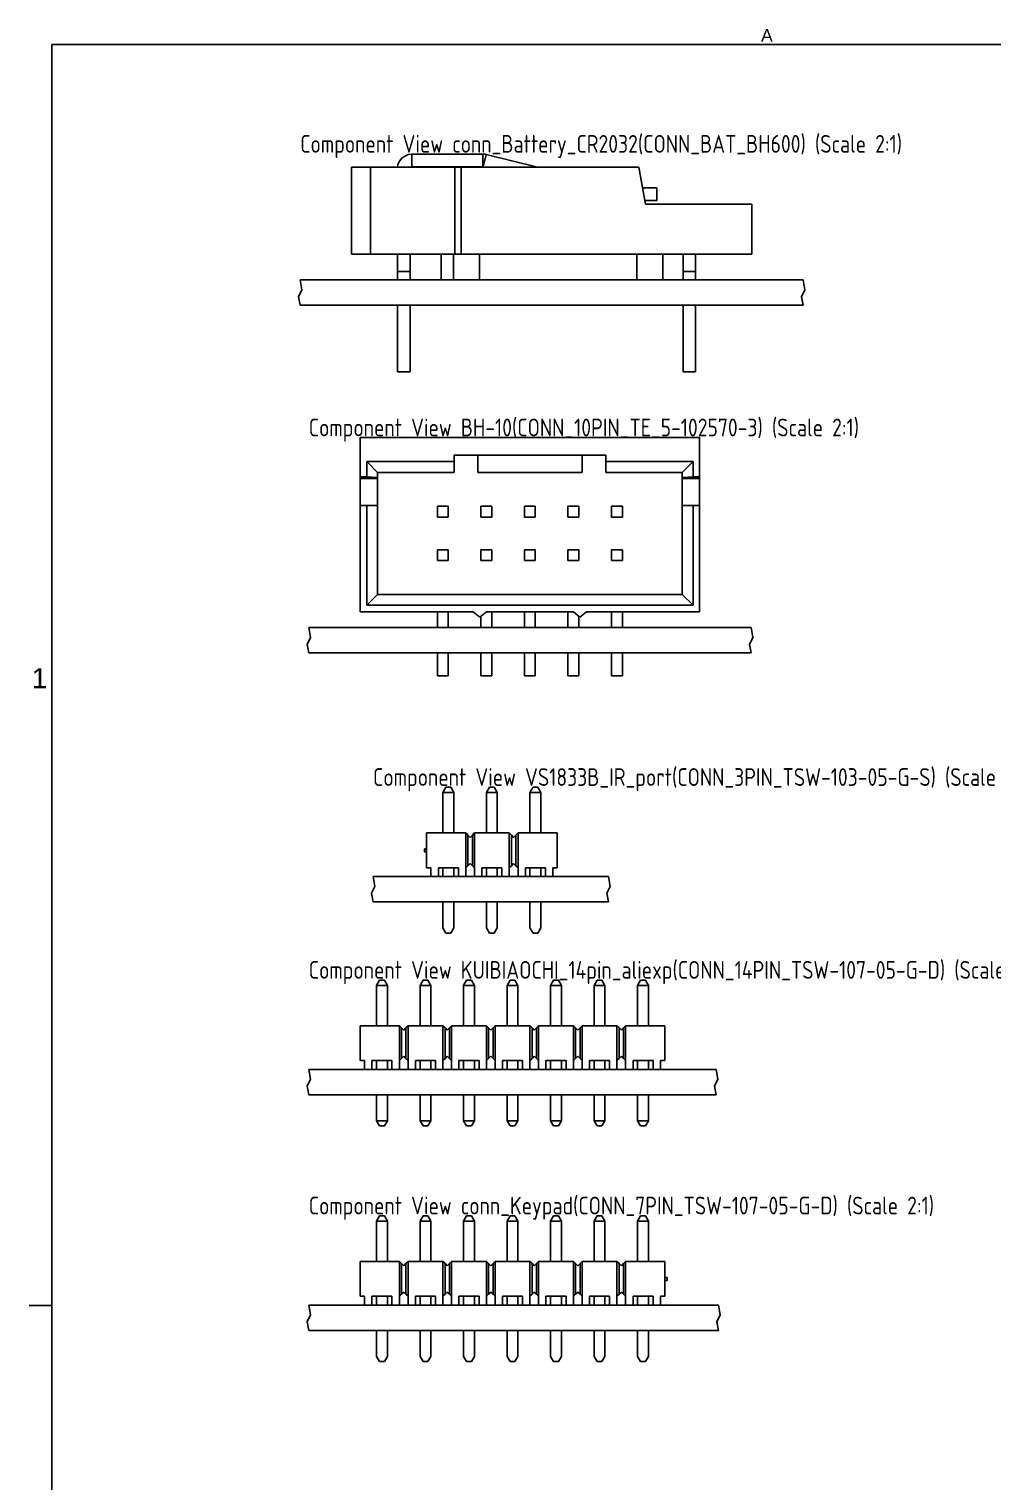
# Model space of a CAD drawing. Header units: inches. Extents: x 0 to 841, y -594 to 0.
# Drawn here: x 0 to 112.5, y -170.4 to -0.9 of the extents above; entities that cross this region are included whole.
import ezdxf

# ---------------------------------------------------------------- set-up
doc = ezdxf.new("R2010")
doc.units = ezdxf.units.IN
doc.header["$MEASUREMENT"] = 0
doc.styles.add('Arial0', font='arial.ttf', dxfattribs={"height": 2.265495})
doc.styles.add('GOST type A0', font='', dxfattribs={"height": 2.116667})
doc.styles.get('GOST type A0').set_extended_font_data('GOST type A')

msp = doc.modelspace()

# ---------------------------------------------------------------- linework, layer by layer
at = {"color": 18, "true_color": 0x000000}
for p, q in [((2.65, -2.65), (838.35, -2.65)), ((2.65, -591.35), (2.65, -2.65)), ((43.06, -16.69), (43.02, -16.98)), ((43.23, -16.29), (43.06, -16.69)), ((43.5, -15.94), (43.23, -16.29)), ((43.84, -15.68), (43.5, -15.94)), ((44.25, -15.51), (43.84, -15.68)), ((44.68, -15.45), (44.25, -15.51)), ((44.63, -16.93), (44.58, -16.95)), ((44.68, -16.93), (44.63, -16.93)), ((52.96, -15.45), (44.68, -15.45)), ((44.68, -15.45), (44.68, -16.93)), ((52.96, -16.93), (44.68, -16.93)), ((53.1, -15.46), (52.96, -15.45)), ((52.96, -16.93), (52.96, -15.45)), ((52.98, -16.93), (52.96, -16.93)), ((52.99, -16.93), (52.98, -16.93)), ((53.01, -16.93), (52.99, -16.93)), ((53.36, -15.5), (53.01, -16.93)), ((53.19, -16.98), (53.01, -16.93)), ((53.23, -15.48), (53.1, -15.46)), ((53.36, -15.5), (53.23, -15.48)), ((59.35, -16.98), (53.36, -15.5)), ((37.8, -16.98), (37.65, -16.98)), ((37.65, -27.14), (37.65, -16.98)), ((38.25, -16.98), (37.8, -16.98)), ((38.96, -16.98), (38.25, -16.98)), ((39.87, -16.98), (38.96, -16.98)), ((49.71, -16.98), (39.87, -16.98)), ((39.87, -27.14), (39.87, -16.98)), ((44.58, -16.95), (44.55, -16.98)), ((49.99, -16.98), (49.71, -16.98)), ((50.44, -16.98), (49.71, -16.98)), ((49.71, -16.98), (49.71, -27.14)), ((50.23, -16.98), (49.99, -16.98)), ((50.44, -16.98), (50.23, -16.98)), ((54.65, -16.98), (50.44, -16.98)), ((50.44, -27.14), (50.44, -16.98)), ((59.83, -16.98), (54.65, -16.98)), ((65.51, -16.98), (59.83, -16.98)), ((71.17, -16.98), (65.51, -16.98)), ((71.94, -21.3), (71.17, -16.98)), ((73.27, -19.4), (71.6, -19.4)), ((73.27, -19.4), (73.27, -20.87)), ((73.27, -20.87), (71.86, -20.87)), ((76.73, -21.3), (71.94, -21.3)), ((80.59, -21.3), (76.73, -21.3)), ((83.2, -21.3), (80.59, -21.3)), ((84.34, -21.3), (83.2, -21.3)), ((84.34, -21.3), (84.34, -27.14)), ((37.65, -27.14), (37.8, -27.14)), ((37.8, -27.14), (38.25, -27.14)), ((38.25, -27.14), (38.96, -27.14)), ((38.96, -27.14), (39.87, -27.14)), ((39.87, -27.14), (49.71, -27.14)), ((43.01, -27.14), (43.01, -29.17)), ((44.48, -30.14), (44.48, -27.14)), ((48.1, -30.14), (48.1, -27.14)), ((49.53, -30.14), (49.53, -27.14)), ((49.71, -27.14), (49.99, -27.14)), ((49.99, -27.14), (50.23, -27.14)), ((50.23, -27.14), (49.99, -27.14)), ((50.23, -27.14), (50.44, -27.14)), ((50.44, -27.14), (54.1, -27.14)), ((52.58, -30.14), (52.58, -27.14)), ((54.1, -27.14), (58.55, -27.14)), ((58.55, -27.14), (63.49, -27.14)), ((63.49, -27.14), (68.55, -27.14)), ((68.55, -27.14), (73.39, -27.14)), ((70.95, -30.14), (70.95, -27.14)), ((73.39, -27.14), (77.66, -27.14)), ((73.99, -30.14), (73.99, -27.14)), ((76.33, -30.14), (76.33, -27.14)), ((77.66, -27.14), (81.05, -27.14)), ((77.8, -29.17), (77.8, -27.14)), ((83.33, -27.14), (81.05, -27.14)), ((81.05, -27.14), (83.33, -27.14)), ((83.33, -27.14), (84.34, -27.14)), ((31.65, -30.14), (90.34, -30.14)), ((31.85, -31.3), (31.65, -30.14)), ((44.48, -29.17), (43.01, -29.17)), ((43.01, -30.14), (43.01, -29.17)), ((76.33, -29.17), (77.8, -29.17)), ((77.8, -30.14), (77.8, -29.17)), ((90.54, -31.3), (90.34, -30.14)), ((31.45, -32.1), (31.85, -31.3)), ((31.65, -33.1), (31.45, -32.1)), ((90.14, -32.1), (90.54, -31.3)), ((90.34, -33.1), (90.14, -32.1)), ((31.65, -33.1), (90.34, -33.1)), ((43.01, -40.85), (43.01, -33.1)), ((44.48, -40.85), (44.48, -33.1)), ((76.33, -33.1), (76.33, -40.85)), ((77.8, -40.85), (77.8, -33.1)), ((43.01, -40.85), (44.48, -40.85)), ((76.33, -40.85), (77.8, -40.85)), ((38.65, -48.54), (78.27, -48.54)), ((38.65, -53.11), (38.65, -48.54)), ((78.27, -53.11), (78.27, -48.54)), ((49.62, -50.57), (49.62, -51.34)), ((67.3, -50.57), (49.62, -50.57)), ((52.36, -50.57), (52.36, -52.61)), ((64.55, -50.57), (64.55, -52.61)), ((67.3, -51.34), (67.3, -50.57)), ((40.68, -52.61), (39.41, -51.34)), ((39.41, -53.11), (39.41, -51.34)), ((39.41, -51.34), (49.62, -51.34)), ((49.62, -51.34), (49.62, -52.61)), ((67.3, -52.61), (67.3, -51.34)), ((67.3, -51.34), (77.51, -51.34)), ((76.24, -52.61), (77.51, -51.34)), ((77.51, -51.34), (77.51, -53.11)), ((38.65, -53.29), (38.65, -53.11)), ((38.65, -53.11), (39.41, -53.11)), ((40.68, -53.29), (38.65, -53.29)), ((38.65, -56.46), (38.65, -53.29)), ((40.68, -53.18), (39.41, -53.11)), ((40.68, -52.61), (49.62, -52.61)), ((40.68, -53.18), (40.68, -52.61)), ((40.68, -56.46), (40.68, -53.18)), ((40.68, -53.29), (40.68, -53.18)), ((40.68, -56.46), (40.68, -53.29)), ((52.36, -52.61), (64.55, -52.61)), ((67.3, -52.61), (76.24, -52.61)), ((76.24, -52.61), (76.24, -53.18)), ((77.51, -53.11), (76.24, -53.18)), ((76.24, -53.29), (76.24, -53.18)), ((76.24, -53.18), (76.24, -56.46)), ((78.27, -53.29), (76.24, -53.29)), ((76.24, -56.46), (76.24, -53.29)), ((77.51, -53.11), (78.27, -53.11)), ((78.27, -53.29), (78.27, -53.11)), ((78.27, -56.46), (78.27, -53.29)), ((38.65, -56.46), (39.41, -56.46)), ((38.65, -68.86), (38.65, -56.46)), ((39.41, -56.46), (40.68, -56.46)), ((39.41, -68.1), (39.41, -56.46)), ((40.68, -66.83), (40.68, -56.46)), ((47.66, -56.54), (48.93, -56.54)), ((47.66, -56.54), (47.66, -57.81)), ((48.93, -56.54), (48.93, -57.81)), ((52.74, -56.54), (54.01, -56.54)), ((52.74, -56.54), (52.74, -57.81)), ((54.01, -56.54), (54.01, -57.81)), ((57.82, -56.54), (59.09, -56.54)), ((57.82, -56.54), (57.82, -57.81)), ((59.09, -56.54), (59.09, -57.81)), ((62.9, -56.54), (64.17, -56.54)), ((62.9, -56.54), (62.9, -57.81)), ((64.17, -56.54), (64.17, -57.81)), ((67.98, -56.54), (69.25, -56.54)), ((67.98, -56.54), (67.98, -57.81)), ((69.25, -56.54), (69.25, -57.81)), ((76.24, -56.46), (76.24, -66.83)), ((76.24, -56.46), (77.51, -56.46)), ((77.51, -56.46), (78.27, -56.46)), ((77.51, -56.46), (77.51, -68.1)), ((78.27, -68.86), (78.27, -56.46)), ((47.66, -57.81), (48.93, -57.81)), ((52.74, -57.81), (54.01, -57.81)), ((57.82, -57.81), (59.09, -57.81)), ((62.9, -57.81), (64.17, -57.81)), ((67.98, -57.81), (69.25, -57.81)), ((47.66, -61.62), (48.93, -61.62)), ((47.66, -61.62), (47.66, -62.89)), ((48.93, -61.62), (48.93, -62.89)), ((52.74, -61.62), (54.01, -61.62)), ((52.74, -61.62), (52.74, -62.89)), ((54.01, -61.62), (54.01, -62.89)), ((57.82, -61.62), (59.09, -61.62)), ((57.82, -61.62), (57.82, -62.89)), ((59.09, -61.62), (59.09, -62.89)), ((62.9, -61.62), (64.17, -61.62)), ((62.9, -61.62), (62.9, -62.89)), ((64.17, -61.62), (64.17, -62.89)), ((67.98, -61.62), (69.25, -61.62)), ((67.98, -61.62), (67.98, -62.89)), ((69.25, -61.62), (69.25, -62.89)), ((47.66, -62.89), (48.93, -62.89)), ((52.74, -62.89), (54.01, -62.89)), ((57.82, -62.89), (59.09, -62.89)), ((62.9, -62.89), (64.17, -62.89)), ((67.98, -62.89), (69.25, -62.89)), ((40.68, -66.83), (39.41, -68.1)), ((76.24, -66.83), (40.68, -66.83)), ((76.24, -66.83), (77.51, -68.1)), ((38.65, -68.86), (51.85, -68.86)), ((77.51, -68.1), (39.41, -68.1)), ((47.66, -68.86), (47.66, -70.7)), ((48.93, -68.86), (48.93, -70.7)), ((51.85, -68.86), (52.62, -69.5)), ((52.62, -69.5), (53.38, -68.86)), ((52.74, -69.39), (52.74, -70.7)), ((53.38, -68.86), (63.54, -68.86)), ((54.01, -68.86), (54.01, -70.7)), ((57.82, -68.86), (57.82, -70.7)), ((59.09, -68.86), (59.09, -70.7)), ((62.9, -68.86), (62.9, -70.7)), ((63.54, -68.86), (64.3, -69.5)), ((64.17, -69.39), (64.17, -70.7)), ((64.3, -69.5), (65.06, -68.86)), ((65.06, -68.86), (78.27, -68.86)), ((67.98, -68.86), (67.98, -70.7)), ((69.25, -68.86), (69.25, -70.7)), ((32.65, -70.7), (84.27, -70.7)), ((32.85, -71.86), (32.65, -70.7)), ((84.47, -71.86), (84.27, -70.7)), ((32.45, -72.66), (32.85, -71.86)), ((32.65, -73.66), (32.45, -72.66)), ((84.07, -72.66), (84.47, -71.86)), ((84.27, -73.66), (84.07, -72.66)), ((32.65, -73.66), (84.27, -73.66)), ((47.66, -73.66), (47.66, -76.35)), ((48.93, -73.66), (48.93, -76.35)), ((52.74, -73.66), (52.74, -76.35)), ((54.01, -73.66), (54.01, -76.35)), ((57.82, -73.66), (57.82, -76.35)), ((59.09, -73.66), (59.09, -76.35)), ((62.9, -73.66), (62.9, -76.35)), ((64.17, -73.66), (64.17, -76.35)), ((67.98, -73.66), (67.98, -76.35)), ((69.25, -73.66), (69.25, -76.35)), ((47.66, -76.35), (48.93, -76.35)), ((52.74, -76.35), (54.01, -76.35)), ((57.82, -76.35), (59.09, -76.35)), ((62.9, -76.35), (64.17, -76.35)), ((67.98, -76.35), (69.25, -76.35)), ((48.66, -89.34), (48.3, -89.95)), ((49.22, -89.34), (48.66, -89.34)), ((49.57, -89.95), (49.22, -89.34)), ((53.74, -89.34), (53.38, -89.95)), ((54.3, -89.34), (53.74, -89.34)), ((54.65, -89.95), (54.3, -89.34)), ((58.82, -89.34), (58.46, -89.95)), ((59.38, -89.34), (58.82, -89.34)), ((59.73, -89.95), (59.38, -89.34)), ((48.3, -89.95), (48.3, -94.67)), ((49.57, -89.95), (48.3, -89.95)), ((49.57, -94.67), (49.57, -89.95)), ((54.65, -89.95), (53.38, -89.95)), ((53.38, -89.95), (53.38, -94.67)), ((54.65, -94.67), (54.65, -89.95)), ((58.46, -89.95), (58.46, -94.67)), ((59.73, -89.95), (58.46, -89.95)), ((59.73, -94.67), (59.73, -89.95)), ((46.4, -94.67), (46.4, -98.73)), ((46.4, -94.67), (50.97, -94.67)), ((50.97, -94.67), (50.97, -98.73)), ((50.97, -94.67), (51.22, -94.92)), ((51.22, -94.92), (51.22, -98.49)), ((51.22, -94.92), (51.48, -95.18)), ((51.48, -95.18), (51.74, -94.92)), ((51.74, -94.92), (51.99, -94.67)), ((51.74, -94.92), (51.74, -98.49)), ((51.99, -94.67), (56.05, -94.67)), ((51.99, -94.67), (51.99, -98.73)), ((56.05, -94.67), (56.05, -98.73)), ((56.05, -94.67), (56.3, -94.92)), ((56.3, -94.92), (56.3, -98.49)), ((56.3, -94.92), (56.56, -95.18)), ((56.56, -95.18), (56.82, -94.92)), ((56.82, -94.92), (57.07, -94.67)), ((56.82, -94.92), (56.82, -98.49)), ((57.07, -94.67), (61.64, -94.67)), ((57.07, -94.67), (57.07, -98.73)), ((61.64, -94.67), (61.64, -98.73)), ((46.15, -96.52), (46.15, -96.88)), ((46.4, -96.52), (46.15, -96.52)), ((46.4, -96.88), (46.15, -96.88)), ((51.48, -98.23), (51.22, -98.49)), ((51.74, -98.49), (51.48, -98.23)), ((56.56, -98.23), (56.3, -98.49)), ((56.82, -98.49), (56.56, -98.23)), ((40.15, -99.75), (67.64, -99.75)), ((40.35, -100.91), (40.15, -99.75)), ((46.9, -98.73), (46.4, -98.73)), ((46.9, -99.75), (46.9, -98.73)), ((50.11, -98.73), (47.77, -98.73)), ((47.77, -98.73), (47.77, -99.75)), ((48.3, -98.73), (48.3, -99.75)), ((49.57, -99.75), (49.57, -98.73)), ((50.11, -99.75), (50.11, -98.73)), ((51.22, -98.49), (50.97, -98.73)), ((50.97, -98.73), (50.97, -99.75)), ((51.99, -98.73), (51.74, -98.49)), ((51.99, -99.75), (51.99, -98.73)), ((52.85, -98.73), (52.85, -99.75)), ((55.19, -98.73), (52.85, -98.73)), ((53.38, -98.73), (53.38, -99.75)), ((54.65, -99.75), (54.65, -98.73)), ((55.19, -99.75), (55.19, -98.73)), ((56.3, -98.49), (56.05, -98.73)), ((56.05, -98.73), (56.05, -99.75)), ((57.07, -98.73), (56.82, -98.49)), ((57.07, -99.75), (57.07, -98.73)), ((57.93, -98.73), (57.93, -99.75)), ((60.27, -98.73), (57.93, -98.73)), ((58.46, -98.73), (58.46, -99.75)), ((59.73, -99.75), (59.73, -98.73)), ((60.27, -99.75), (60.27, -98.73)), ((61.14, -98.73), (61.14, -99.75)), ((61.64, -98.73), (61.14, -98.73)), ((67.84, -100.91), (67.64, -99.75)), ((39.95, -101.71), (40.35, -100.91)), ((40.15, -102.71), (39.95, -101.71)), ((67.44, -101.71), (67.84, -100.91)), ((67.64, -102.71), (67.44, -101.71)), ((40.15, -102.71), (67.64, -102.71)), ((48.3, -102.71), (48.3, -105.74)), ((49.57, -105.74), (49.57, -102.71)), ((53.38, -102.71), (53.38, -105.74)), ((54.65, -105.74), (54.65, -102.71)), ((58.46, -102.71), (58.46, -105.74)), ((59.73, -105.74), (59.73, -102.71)), ((48.3, -105.74), (48.66, -106.35)), ((48.66, -106.35), (49.22, -106.35)), ((49.22, -106.35), (49.57, -105.74)), ((53.38, -105.74), (53.74, -106.35)), ((53.74, -106.35), (54.3, -106.35)), ((54.3, -106.35), (54.65, -105.74)), ((58.46, -105.74), (58.82, -106.35)), ((58.82, -106.35), (59.38, -106.35)), ((59.38, -106.35), (59.73, -105.74)), ((40.9, -111.84), (40.55, -112.45)), ((41.47, -111.84), (40.9, -111.84)), ((41.82, -112.45), (41.47, -111.84)), ((45.98, -111.84), (45.63, -112.45)), ((46.55, -111.84), (45.98, -111.84)), ((46.9, -112.45), (46.55, -111.84)), ((51.06, -111.84), (50.71, -112.45)), ((51.63, -111.84), (51.06, -111.84)), ((51.98, -112.45), (51.63, -111.84)), ((56.14, -111.84), (55.79, -112.45)), ((56.71, -111.84), (56.14, -111.84)), ((57.06, -112.45), (56.71, -111.84)), ((61.22, -111.84), (60.87, -112.45)), ((61.79, -111.84), (61.22, -111.84)), ((62.14, -112.45), (61.79, -111.84)), ((66.3, -111.84), (65.95, -112.45)), ((66.87, -111.84), (66.3, -111.84)), ((67.22, -112.45), (66.87, -111.84)), ((71.38, -111.84), (71.03, -112.45)), ((71.95, -111.84), (71.38, -111.84)), ((72.3, -112.45), (71.95, -111.84)), ((40.55, -112.45), (40.55, -117.17)), ((41.82, -112.45), (40.55, -112.45)), ((41.82, -117.17), (41.82, -112.45)), ((45.63, -112.45), (45.63, -117.17)), ((46.9, -112.45), (45.63, -112.45)), ((46.9, -117.17), (46.9, -112.45)), ((50.71, -112.45), (50.71, -117.17)), ((51.98, -112.45), (50.71, -112.45)), ((51.98, -117.17), (51.98, -112.45)), ((55.79, -112.45), (55.79, -117.17)), ((57.06, -112.45), (55.79, -112.45)), ((57.06, -117.17), (57.06, -112.45)), ((60.87, -112.45), (60.87, -117.17)), ((62.14, -112.45), (60.87, -112.45)), ((62.14, -117.17), (62.14, -112.45)), ((65.95, -112.45), (65.95, -117.17)), ((67.22, -112.45), (65.95, -112.45)), ((67.22, -117.17), (67.22, -112.45)), ((71.03, -112.45), (71.03, -117.17)), ((72.3, -112.45), (71.03, -112.45)), ((72.3, -117.17), (72.3, -112.45)), ((38.65, -117.17), (38.65, -121.23)), ((38.65, -117.17), (43.22, -117.17)), ((43.22, -117.17), (43.22, -121.23)), ((43.22, -117.17), (43.47, -117.42)), ((43.47, -117.42), (43.47, -120.99)), ((43.47, -117.42), (43.73, -117.68)), ((43.73, -117.68), (43.99, -117.42)), ((43.99, -117.42), (44.23, -117.17)), ((43.99, -117.42), (43.99, -120.99)), ((44.23, -121.23), (44.23, -117.17)), ((44.23, -117.17), (48.3, -117.17)), ((48.3, -117.17), (48.3, -121.23)), ((48.3, -117.17), (48.55, -117.42)), ((48.55, -117.42), (48.55, -120.99)), ((48.55, -117.42), (48.81, -117.68)), ((48.81, -117.68), (49.07, -117.42)), ((49.07, -117.42), (49.31, -117.17)), ((49.07, -117.42), (49.07, -120.99)), ((49.31, -121.23), (49.31, -117.17)), ((49.31, -117.17), (53.38, -117.17)), ((53.38, -117.17), (53.38, -121.23)), ((53.38, -117.17), (53.63, -117.42)), ((53.63, -117.42), (53.63, -120.99)), ((53.63, -117.42), (53.89, -117.68)), ((53.89, -117.68), (54.15, -117.42)), ((54.15, -117.42), (54.39, -117.17)), ((54.15, -117.42), (54.15, -120.99)), ((54.39, -121.23), (54.39, -117.17)), ((54.39, -117.17), (58.46, -117.17)), ((58.46, -117.17), (58.46, -121.23)), ((58.46, -117.17), (58.71, -117.42)), ((58.71, -117.42), (58.71, -120.99)), ((58.71, -117.42), (58.97, -117.68)), ((58.97, -117.68), (59.23, -117.42)), ((59.23, -117.42), (59.47, -117.17)), ((59.23, -117.42), (59.23, -120.99)), ((59.47, -121.23), (59.47, -117.17)), ((59.47, -117.17), (63.54, -117.17)), ((63.54, -117.17), (63.54, -121.23)), ((63.54, -117.17), (63.79, -117.42)), ((63.79, -117.42), (63.79, -120.99)), ((63.79, -117.42), (64.05, -117.68)), ((64.05, -117.68), (64.31, -117.42)), ((64.31, -117.42), (64.55, -117.17)), ((64.31, -117.42), (64.31, -120.99)), ((64.55, -121.23), (64.55, -117.17)), ((64.55, -117.17), (68.62, -117.17)), ((68.62, -117.17), (68.62, -121.23)), ((68.62, -117.17), (68.87, -117.42)), ((68.87, -117.42), (68.87, -120.99)), ((68.87, -117.42), (69.13, -117.68)), ((69.13, -117.68), (69.39, -117.42)), ((69.39, -117.42), (69.63, -117.17)), ((69.39, -117.42), (69.39, -120.99)), ((69.63, -121.23), (69.63, -117.17)), ((69.63, -117.17), (74.21, -117.17)), ((74.21, -117.17), (74.21, -121.23)), ((39.15, -121.23), (38.65, -121.23)), ((39.15, -122.25), (39.15, -121.23)), ((42.36, -121.23), (40.01, -121.23)), ((40.01, -121.23), (40.01, -122.25)), ((40.55, -121.23), (40.55, -122.25)), ((41.82, -122.25), (41.82, -121.23)), ((42.36, -122.25), (42.36, -121.23)), ((43.47, -120.99), (43.22, -121.23)), ((43.22, -121.23), (43.22, -122.25)), ((43.73, -120.73), (43.47, -120.99)), ((43.99, -120.99), (43.73, -120.73)), ((44.23, -121.23), (43.99, -120.99)), ((44.23, -122.25), (44.23, -121.23)), ((47.44, -121.23), (45.09, -121.23)), ((45.09, -121.23), (45.09, -122.25)), ((45.63, -121.23), (45.63, -122.25)), ((46.9, -122.25), (46.9, -121.23)), ((47.44, -122.25), (47.44, -121.23)), ((48.55, -120.99), (48.3, -121.23)), ((48.3, -121.23), (48.3, -122.25)), ((48.81, -120.73), (48.55, -120.99)), ((49.07, -120.99), (48.81, -120.73)), ((49.31, -121.23), (49.07, -120.99)), ((49.31, -122.25), (49.31, -121.23)), ((50.17, -121.23), (50.17, -122.25)), ((52.52, -121.23), (50.17, -121.23)), ((50.71, -121.23), (50.71, -122.25)), ((51.98, -122.25), (51.98, -121.23)), ((52.52, -122.25), (52.52, -121.23)), ((53.63, -120.99), (53.38, -121.23)), ((53.38, -121.23), (53.38, -122.25)), ((53.89, -120.73), (53.63, -120.99)), ((54.15, -120.99), (53.89, -120.73)), ((54.39, -121.23), (54.15, -120.99)), ((54.39, -122.25), (54.39, -121.23)), ((55.25, -121.23), (55.25, -122.25)), ((57.6, -121.23), (55.25, -121.23)), ((55.79, -121.23), (55.79, -122.25)), ((57.06, -122.25), (57.06, -121.23)), ((57.6, -122.25), (57.6, -121.23)), ((58.71, -120.99), (58.46, -121.23)), ((58.46, -121.23), (58.46, -122.25)), ((58.97, -120.73), (58.71, -120.99)), ((59.23, -120.99), (58.97, -120.73)), ((59.47, -121.23), (59.23, -120.99)), ((59.47, -122.25), (59.47, -121.23)), ((60.33, -121.23), (60.33, -122.25)), ((62.68, -121.23), (60.33, -121.23)), ((60.87, -121.23), (60.87, -122.25)), ((62.14, -122.25), (62.14, -121.23)), ((62.68, -122.25), (62.68, -121.23)), ((63.79, -120.99), (63.54, -121.23)), ((63.54, -121.23), (63.54, -122.25)), ((64.05, -120.73), (63.79, -120.99)), ((64.31, -120.99), (64.05, -120.73)), ((64.55, -121.23), (64.31, -120.99)), ((64.55, -122.25), (64.55, -121.23)), ((65.41, -121.23), (65.41, -122.25)), ((67.76, -121.23), (65.41, -121.23)), ((65.95, -121.23), (65.95, -122.25)), ((67.22, -122.25), (67.22, -121.23)), ((67.76, -122.25), (67.76, -121.23)), ((68.87, -120.99), (68.62, -121.23)), ((68.62, -121.23), (68.62, -122.25)), ((69.13, -120.73), (68.87, -120.99)), ((69.39, -120.99), (69.13, -120.73)), ((69.63, -121.23), (69.39, -120.99)), ((69.63, -122.25), (69.63, -121.23)), ((70.49, -121.23), (70.49, -122.25)), ((72.84, -121.23), (70.49, -121.23)), ((71.03, -121.23), (71.03, -122.25)), ((72.3, -122.25), (72.3, -121.23)), ((72.84, -122.25), (72.84, -121.23)), ((73.7, -121.23), (73.7, -122.25)), ((74.21, -121.23), (73.7, -121.23)), ((32.45, -124.21), (32.85, -123.41)), ((32.65, -122.25), (80.21, -122.25)), ((32.85, -123.41), (32.65, -122.25)), ((80.01, -124.21), (80.41, -123.41)), ((80.41, -123.41), (80.21, -122.25)), ((32.65, -125.21), (32.45, -124.21)), ((32.65, -125.21), (80.21, -125.21)), ((40.55, -125.21), (40.55, -128.24)), ((41.82, -128.24), (41.82, -125.21)), ((45.63, -125.21), (45.63, -128.24)), ((46.9, -128.24), (46.9, -125.21)), ((50.71, -125.21), (50.71, -128.24)), ((51.98, -128.24), (51.98, -125.21)), ((55.79, -125.21), (55.79, -128.24)), ((57.06, -128.24), (57.06, -125.21)), ((60.87, -125.21), (60.87, -128.24)), ((62.14, -128.24), (62.14, -125.21)), ((65.95, -125.21), (65.95, -128.24)), ((67.22, -128.24), (67.22, -125.21)), ((71.03, -125.21), (71.03, -128.24)), ((72.3, -128.24), (72.3, -125.21)), ((80.21, -125.21), (80.01, -124.21)), ((41.82, -128.24), (40.55, -128.24)), ((40.55, -128.24), (40.9, -128.85)), ((41.47, -128.85), (41.82, -128.24)), ((45.63, -128.24), (46.9, -128.24)), ((45.63, -128.24), (45.98, -128.85)), ((46.55, -128.85), (46.9, -128.24)), ((50.71, -128.24), (51.06, -128.85)), ((51.98, -128.24), (50.71, -128.24)), ((51.63, -128.85), (51.98, -128.24)), ((55.79, -128.24), (56.14, -128.85)), ((57.06, -128.24), (55.79, -128.24)), ((56.71, -128.85), (57.06, -128.24)), ((60.87, -128.24), (61.22, -128.85)), ((62.14, -128.24), (60.87, -128.24)), ((61.79, -128.85), (62.14, -128.24)), ((67.22, -128.24), (65.95, -128.24)), ((65.95, -128.24), (66.3, -128.85)), ((66.87, -128.85), (67.22, -128.24)), ((72.3, -128.24), (71.03, -128.24)), ((71.03, -128.24), (71.38, -128.85)), ((71.95, -128.85), (72.3, -128.24)), ((41.47, -128.85), (40.9, -128.85)), ((46.55, -128.85), (45.98, -128.85)), ((51.63, -128.85), (51.06, -128.85)), ((56.71, -128.85), (56.14, -128.85)), ((61.79, -128.85), (61.22, -128.85)), ((66.87, -128.85), (66.3, -128.85)), ((71.95, -128.85), (71.38, -128.85)), ((40.9, -139.34), (40.55, -139.95)), ((40.55, -144.67), (40.55, -139.95)), ((40.55, -139.95), (41.82, -139.95)), ((40.9, -139.34), (41.47, -139.34)), ((41.82, -139.95), (41.47, -139.34)), ((41.82, -139.95), (41.82, -144.67)), ((45.98, -139.34), (45.63, -139.95)), ((45.63, -144.67), (45.63, -139.95)), ((45.63, -139.95), (46.9, -139.95)), ((45.98, -139.34), (46.55, -139.34)), ((46.9, -139.95), (46.55, -139.34)), ((46.9, -139.95), (46.9, -144.67)), ((51.06, -139.34), (50.71, -139.95)), ((50.71, -144.67), (50.71, -139.95)), ((50.71, -139.95), (51.98, -139.95)), ((51.06, -139.34), (51.63, -139.34)), ((51.98, -139.95), (51.63, -139.34)), ((51.98, -139.95), (51.98, -144.67)), ((56.14, -139.34), (55.79, -139.95)), ((55.79, -144.67), (55.79, -139.95)), ((55.79, -139.95), (57.06, -139.95)), ((56.14, -139.34), (56.71, -139.34)), ((57.06, -139.95), (56.71, -139.34)), ((57.06, -139.95), (57.06, -144.67)), ((61.22, -139.34), (60.87, -139.95)), ((60.87, -144.67), (60.87, -139.95)), ((60.87, -139.95), (62.14, -139.95)), ((61.22, -139.34), (61.79, -139.34)), ((62.14, -139.95), (61.79, -139.34)), ((62.14, -139.95), (62.14, -144.67)), ((66.3, -139.34), (65.95, -139.95)), ((65.95, -144.67), (65.95, -139.95)), ((65.95, -139.95), (67.22, -139.95)), ((66.3, -139.34), (66.87, -139.34)), ((67.22, -139.95), (66.87, -139.34)), ((67.22, -139.95), (67.22, -144.67)), ((71.38, -139.34), (71.03, -139.95)), ((71.03, -144.67), (71.03, -139.95)), ((71.03, -139.95), (72.3, -139.95)), ((71.38, -139.34), (71.95, -139.34)), ((72.3, -139.95), (71.95, -139.34)), ((72.3, -139.95), (72.3, -144.67)), ((38.65, -144.67), (43.22, -144.67)), ((38.65, -144.67), (38.65, -148.73)), ((43.22, -144.67), (43.22, -148.73)), ((43.22, -144.67), (43.47, -144.92)), ((43.47, -144.92), (43.47, -148.49)), ((43.47, -144.92), (43.73, -145.18)), ((43.73, -145.18), (43.99, -144.92)), ((43.99, -144.92), (44.23, -144.67)), ((43.99, -144.92), (43.99, -148.49)), ((44.23, -144.67), (48.3, -144.67)), ((44.23, -144.67), (44.23, -148.73)), ((48.3, -144.67), (48.3, -148.73)), ((48.3, -144.67), (48.55, -144.92)), ((48.55, -144.92), (48.55, -148.49)), ((48.55, -144.92), (48.81, -145.18)), ((48.81, -145.18), (49.07, -144.92)), ((49.07, -144.92), (49.31, -144.67)), ((49.07, -144.92), (49.07, -148.49)), ((49.31, -144.67), (53.38, -144.67)), ((49.31, -144.67), (49.31, -148.73)), ((53.38, -144.67), (53.38, -148.73)), ((53.38, -144.67), (53.63, -144.92)), ((53.63, -144.92), (53.63, -148.49)), ((53.63, -144.92), (53.89, -145.18)), ((53.89, -145.18), (54.15, -144.92)), ((54.15, -144.92), (54.39, -144.67)), ((54.15, -144.92), (54.15, -148.49)), ((54.39, -144.67), (58.46, -144.67)), ((54.39, -144.67), (54.39, -148.73)), ((58.46, -144.67), (58.46, -148.73)), ((58.46, -144.67), (58.71, -144.92)), ((58.71, -144.92), (58.71, -148.49)), ((58.71, -144.92), (58.97, -145.18)), ((58.97, -145.18), (59.23, -144.92)), ((59.23, -144.92), (59.47, -144.67)), ((59.23, -144.92), (59.23, -148.49)), ((59.47, -144.67), (63.54, -144.67)), ((59.47, -144.67), (59.47, -148.73)), ((63.54, -144.67), (63.54, -148.73)), ((63.54, -144.67), (63.79, -144.92)), ((63.79, -144.92), (63.79, -148.49)), ((63.79, -144.92), (64.05, -145.18)), ((64.05, -145.18), (64.31, -144.92)), ((64.31, -144.92), (64.55, -144.67)), ((64.31, -144.92), (64.31, -148.49)), ((64.55, -144.67), (68.62, -144.67)), ((64.55, -144.67), (64.55, -148.73)), ((68.62, -144.67), (68.62, -148.73)), ((68.62, -144.67), (68.87, -144.92)), ((68.87, -144.92), (68.87, -148.49)), ((68.87, -144.92), (69.13, -145.18)), ((69.13, -145.18), (69.39, -144.92)), ((69.39, -144.92), (69.63, -144.67)), ((69.39, -144.92), (69.39, -148.49)), ((69.63, -144.67), (69.63, -148.73)), ((69.63, -144.67), (74.21, -144.67)), ((74.21, -144.67), (74.21, -148.73)), ((74.21, -146.52), (74.46, -146.52)), ((74.21, -146.88), (74.46, -146.88)), ((74.46, -146.88), (74.46, -146.52)), ((39.15, -148.73), (38.65, -148.73)), ((39.15, -149.75), (39.15, -148.73)), ((40.01, -148.73), (40.01, -149.75)), ((42.36, -148.73), (40.01, -148.73)), ((40.55, -149.75), (40.55, -148.73)), ((41.82, -148.73), (41.82, -149.75)), ((42.36, -149.75), (42.36, -148.73)), ((43.47, -148.49), (43.22, -148.73)), ((43.22, -148.73), (43.22, -149.75)), ((43.73, -148.23), (43.47, -148.49)), ((43.99, -148.49), (43.73, -148.23)), ((44.23, -148.73), (43.99, -148.49)), ((44.23, -149.75), (44.23, -148.73)), ((45.09, -148.73), (45.09, -149.75)), ((47.44, -148.73), (45.09, -148.73)), ((45.63, -149.75), (45.63, -148.73)), ((46.9, -148.73), (46.9, -149.75)), ((47.44, -149.75), (47.44, -148.73)), ((48.55, -148.49), (48.3, -148.73)), ((48.3, -148.73), (48.3, -149.75)), ((48.81, -148.23), (48.55, -148.49)), ((49.07, -148.49), (48.81, -148.23)), ((49.31, -148.73), (49.07, -148.49)), ((49.31, -149.75), (49.31, -148.73)), ((50.17, -148.73), (50.17, -149.75)), ((52.52, -148.73), (50.17, -148.73)), ((50.71, -149.75), (50.71, -148.73)), ((51.98, -148.73), (51.98, -149.75)), ((52.52, -149.75), (52.52, -148.73)), ((53.63, -148.49), (53.38, -148.73)), ((53.38, -148.73), (53.38, -149.75)), ((53.89, -148.23), (53.63, -148.49)), ((54.15, -148.49), (53.89, -148.23)), ((54.39, -148.73), (54.15, -148.49)), ((54.39, -149.75), (54.39, -148.73)), ((55.25, -148.73), (55.25, -149.75)), ((57.6, -148.73), (55.25, -148.73)), ((55.79, -149.75), (55.79, -148.73)), ((57.06, -148.73), (57.06, -149.75)), ((57.6, -149.75), (57.6, -148.73)), ((58.71, -148.49), (58.46, -148.73)), ((58.46, -148.73), (58.46, -149.75)), ((58.97, -148.23), (58.71, -148.49)), ((59.23, -148.49), (58.97, -148.23)), ((59.47, -148.73), (59.23, -148.49)), ((59.47, -149.75), (59.47, -148.73)), ((60.33, -148.73), (60.33, -149.75)), ((62.68, -148.73), (60.33, -148.73)), ((60.87, -149.75), (60.87, -148.73)), ((62.14, -148.73), (62.14, -149.75)), ((62.68, -149.75), (62.68, -148.73)), ((63.79, -148.49), (63.54, -148.73)), ((63.54, -148.73), (63.54, -149.75)), ((64.05, -148.23), (63.79, -148.49)), ((64.31, -148.49), (64.05, -148.23)), ((64.55, -148.73), (64.31, -148.49)), ((64.55, -149.75), (64.55, -148.73)), ((65.41, -148.73), (65.41, -149.75)), ((67.76, -148.73), (65.41, -148.73)), ((65.95, -149.75), (65.95, -148.73)), ((67.22, -148.73), (67.22, -149.75)), ((67.76, -149.75), (67.76, -148.73)), ((68.87, -148.49), (68.62, -148.73)), ((68.62, -148.73), (68.62, -149.75)), ((69.13, -148.23), (68.87, -148.49)), ((69.39, -148.49), (69.13, -148.23)), ((69.63, -148.73), (69.39, -148.49)), ((69.63, -149.75), (69.63, -148.73)), ((70.49, -148.73), (70.49, -149.75)), ((72.84, -148.73), (70.49, -148.73)), ((71.03, -149.75), (71.03, -148.73)), ((72.3, -148.73), (72.3, -149.75)), ((72.84, -149.75), (72.84, -148.73)), ((73.7, -148.73), (73.7, -149.75)), ((74.21, -148.73), (73.7, -148.73)), ((0, -149.82), (2.65, -149.82)), ((32.65, -149.75), (80.46, -149.75)), ((32.85, -150.91), (32.65, -149.75)), ((80.66, -150.91), (80.46, -149.75)), ((32.45, -151.71), (32.85, -150.91)), ((32.65, -152.71), (32.45, -151.71)), ((80.26, -151.71), (80.66, -150.91)), ((80.46, -152.71), (80.26, -151.71)), ((32.65, -152.71), (80.46, -152.71)), ((40.55, -155.74), (40.55, -152.71)), ((41.82, -152.71), (41.82, -155.74)), ((45.63, -155.74), (45.63, -152.71)), ((46.9, -152.71), (46.9, -155.74)), ((50.71, -155.74), (50.71, -152.71)), ((51.98, -152.71), (51.98, -155.74)), ((55.79, -155.74), (55.79, -152.71)), ((57.06, -152.71), (57.06, -155.74)), ((60.87, -155.74), (60.87, -152.71)), ((62.14, -152.71), (62.14, -155.74)), ((65.95, -155.74), (65.95, -152.71)), ((67.22, -152.71), (67.22, -155.74)), ((71.03, -155.74), (71.03, -152.71)), ((72.3, -152.71), (72.3, -155.74)), ((40.9, -156.35), (40.55, -155.74)), ((41.82, -155.74), (41.47, -156.35)), ((45.98, -156.35), (45.63, -155.74)), ((46.9, -155.74), (46.55, -156.35)), ((51.06, -156.35), (50.71, -155.74)), ((51.98, -155.74), (51.63, -156.35)), ((56.14, -156.35), (55.79, -155.74)), ((57.06, -155.74), (56.71, -156.35)), ((61.22, -156.35), (60.87, -155.74)), ((62.14, -155.74), (61.79, -156.35)), ((66.3, -156.35), (65.95, -155.74)), ((67.22, -155.74), (66.87, -156.35)), ((71.38, -156.35), (71.03, -155.74)), ((72.3, -155.74), (71.95, -156.35)), ((41.47, -156.35), (40.9, -156.35)), ((46.55, -156.35), (45.98, -156.35)), ((51.63, -156.35), (51.06, -156.35)), ((56.71, -156.35), (56.14, -156.35)), ((61.79, -156.35), (61.22, -156.35)), ((66.87, -156.35), (66.3, -156.35)), ((71.95, -156.35), (71.38, -156.35))]:
    msp.add_line(p, q, dxfattribs=at)

# ---------------------------------------------------------------- texts
for s, height, style, p in [('A', 1.45, 'Arial0', (85.44, -2.32)), ('Component View conn_Battery_CR2032(CONN_BAT_BH600) (Scale 2:1)', 2.0694, 'GOST type A0', (31.65, -15.3)), ('Component View BH-10(CONN_10PIN_TE_5-102570-3) (Scale 2:1)', 2.0694, 'GOST type A0', (32.65, -48.39)), ('1', 2.34, 'Arial0', (0.31, -77.78)), ('Component View VS1833B_IR_port(CONN_3PIN_TSW-103-05-G-S) (Scale 2:1)', 2.0694, 'GOST type A0', (40.15, -89.18)), ('Component View KUIBIAOCHI_14pin_aliexp(CONN_14PIN_TSW-107-05-G-D) (Scale 2:1)', 2.0694, 'GOST type A0', (32.65, -111.68)), ('Component View conn_Keypad(CONN_7PIN_TSW-107-05-G-D) (Scale 2:1)', 2.0694, 'GOST type A0', (32.65, -139.18))]:
    msp.add_text(s, height=height, dxfattribs=dict(at, style=style)).set_placement(p)

doc.saveas('drawing.dxf')
